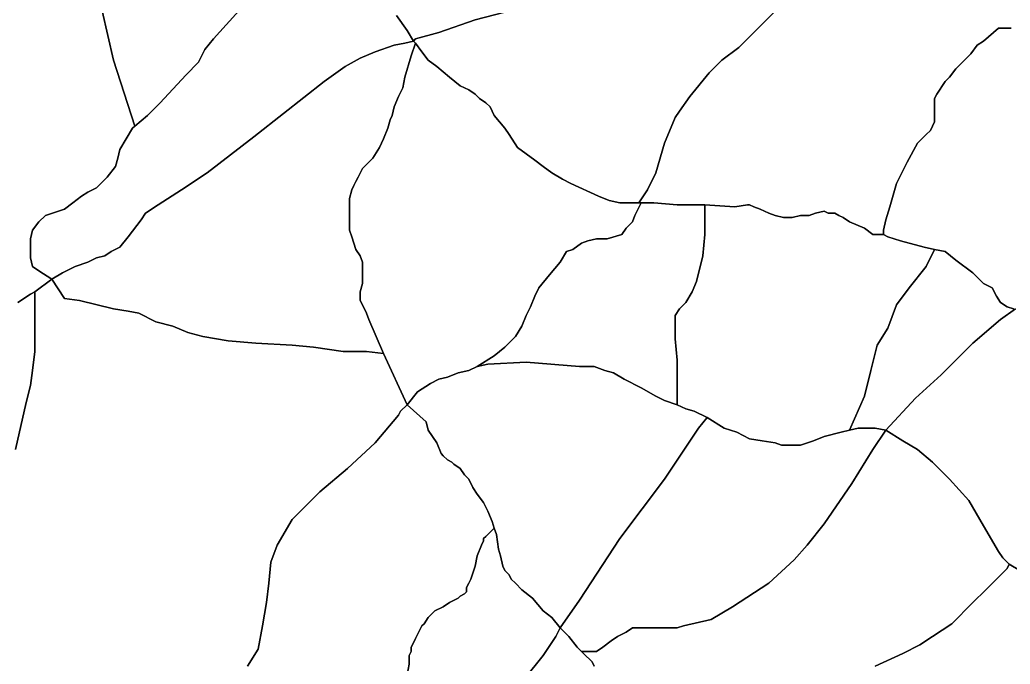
# Model space of a CAD drawing. Extents: x 44 to 244, y 26 to 170.
# Drawn here: x 166.8 to 206.21, y 109.71 to 135.37 of the extents above; entities that cross this region are included whole.
import ezdxf

# ---------------------------------------------------------------- set-up
doc = ezdxf.new("R2010")
doc.units = 0
doc.layers.add('BORO', color=7, linetype='CONTINUOUS')

msp = doc.modelspace()

# ---------------------------------------------------------------- linework, layer by layer
at = {"layer": 'BORO', "color": 2}
for points in [[(181.78653, 135.543593), (182.209881, 134.95087), (182.463892, 134.527495), (182.125211, 134.442821), (181.70186, 134.358147), (180.939832, 134.104122), (180.34714, 133.850098), (179.754449, 133.511396), (178.90775, 132.918673), (177.29902, 131.648553), (176.113641, 130.717128), (174.2509, 129.277657), (173.234858, 128.600256), (172.303489, 128.007533), (171.795468, 127.668835), (171.626128, 127.41481), (171.11811, 126.73741), (170.779429, 126.314038), (170.440749, 126.144687), (170.186738, 125.975339), (169.848057, 125.890662), (169.50938, 125.721315), (169.001359, 125.551964), (168.493338, 125.297939), (168.069987, 125.043914), (167.561969, 125.382613), (167.307958, 125.551964), (167.223288, 125.890662), (167.223288, 126.229364), (167.223288, 126.652736), (167.307958, 126.991435), (167.561969, 127.330136), (167.81598, 127.584161), (168.578008, 127.838186), (168.916689, 128.092207), (169.255369, 128.346232), (169.50938, 128.515583), (169.848057, 128.684934), (170.271408, 129.108306), (170.610089, 129.531681), (170.694759, 129.87038), (170.779429, 130.209078), (171.287447, 131.055826), (171.372117, 131.140503), (171.880138, 131.563876), (172.38816, 132.071925), (173.404198, 133.172697), (173.91222, 133.680747), (174.16623, 134.188796), (174.504911, 134.612168), (176.790999, 137.152415)], [(176.790999, 137.152415), (174.504911, 134.612168), (174.16623, 134.188796), (173.91222, 133.680747), (173.404198, 133.172697), (172.38816, 132.071925), (171.880138, 131.563876), (171.372117, 131.140503), (170.525419, 133.765421), (169.848057, 136.72904)], [(169.848057, 136.72904), (170.525419, 133.765421), (171.372117, 131.140503)], [(186.866731, 135.882292), (184.91932, 135.374242), (183.47993, 134.866193), (182.548562, 134.612168), (182.463892, 134.527495), (182.209881, 134.95087), (181.78653, 135.543593)], [(196.942463, 135.797618), (196.011094, 134.866193), (195.418403, 134.27347), (194.741045, 133.765421), (194.233024, 133.257371), (193.470992, 132.32595), (193.047645, 131.733227), (192.878304, 131.479202), (192.454953, 130.463103), (192.116273, 129.277657), (191.777592, 128.600256), (191.438915, 128.092207), (191.100234, 128.092207), (190.676883, 128.092207), (190.253532, 128.176884), (189.830184, 128.346232), (188.729472, 128.854281), (188.390791, 129.023632), (187.967444, 129.277657), (187.628763, 129.531681), (187.290082, 129.785706), (186.951401, 130.039731), (186.61272, 130.293756), (186.274043, 130.801801), (186.104703, 131.055826), (185.681352, 131.563876), (185.596682, 131.733227), (185.512011, 131.902574), (185.342671, 132.071925), (185.088661, 132.241276), (184.91932, 132.410623), (184.665313, 132.579974), (184.326632, 132.749325), (183.903281, 133.088024), (183.39526, 133.511396), (183.056583, 133.765421), (182.802572, 134.104122), (182.548562, 134.442821), (182.463892, 134.527495), (182.548562, 134.612168), (183.47993, 134.866193), (184.91932, 135.374242), (186.866731, 135.882292)], [(206.256167, 135.035544), (205.748146, 135.035544), (205.155458, 134.527495), (204.901447, 134.358147), (204.647437, 134.019445), (204.054745, 133.426722), (203.800735, 133.088024), (203.631394, 132.918673), (203.292717, 132.410623), (203.208047, 132.241276), (203.208047, 131.987251), (203.208047, 131.648553), (203.208047, 131.309851), (203.123377, 131.140503), (203.038706, 130.971152), (202.869366, 130.801801), (202.530685, 130.463103), (202.107334, 129.701029), (201.683987, 128.854281), (201.429976, 127.92286), (201.260636, 127.41481), (201.175966, 126.991435), (201.175966, 126.822087), (201.091296, 126.822087), (200.752615, 126.822087), (200.413934, 127.076112), (199.821246, 127.330137), (199.567236, 127.499484), (199.397895, 127.584161), (199.228555, 127.668835), (198.974544, 127.668835), (198.805204, 127.753509), (198.466527, 127.668835), (198.212516, 127.584161), (197.873835, 127.584161), (197.535154, 127.499484), (197.196474, 127.499484), (196.857793, 127.584161), (196.603786, 127.668835), (196.265105, 127.838186), (196.011094, 127.92286), (195.841754, 128.007533), (195.757084, 128.007533), (195.249063, 127.92286), (194.063684, 128.007533), (193.979013, 128.007533), (192.962975, 128.007533), (192.031602, 128.092207), (191.523585, 128.092207), (191.438915, 128.092207), (191.777592, 128.600256), (192.116273, 129.277657), (192.454953, 130.463103), (192.878304, 131.479202), (193.047645, 131.733227), (193.470992, 132.32595), (194.233024, 133.257371), (194.741045, 133.765421), (195.418403, 134.27347), (196.011094, 134.866193), (196.942463, 135.797618)], [(206.340837, 123.858468), (206.086826, 123.943142), (205.832816, 124.112493), (205.663475, 124.366517), (205.494135, 124.705216), (205.155458, 124.874567), (204.732107, 125.297939), (204.054745, 125.805988), (203.631394, 126.144687), (203.208047, 126.229364), (202.784696, 126.314038), (201.853327, 126.568062), (201.345306, 126.73741), (201.175966, 126.822087), (201.175966, 126.991435), (201.260636, 127.41481), (201.429976, 127.92286), (201.683987, 128.854281), (202.107334, 129.701029), (202.530685, 130.463103), (202.869366, 130.801801), (203.038706, 130.971152), (203.123377, 131.140503), (203.208047, 131.309851), (203.208047, 131.648553), (203.208047, 131.987251), (203.208047, 132.241276), (203.292717, 132.410623), (203.631394, 132.918673), (203.800735, 133.088024), (204.054745, 133.426722), (204.647437, 134.019445), (204.901447, 134.358147), (205.155458, 134.527495), (205.748146, 135.035544), (206.256167, 135.035544)], [(182.548562, 134.442821), (182.379221, 133.934771), (182.125211, 133.088024), (182.040541, 132.664648), (181.8712, 132.32595), (181.70186, 131.902574), (181.61719, 131.563876), (181.532519, 131.394528), (181.447853, 131.055826), (181.278512, 130.632454), (181.109172, 130.293756), (180.855161, 129.87038), (180.43181, 129.447004), (180.26247, 129.108306), (180.1778, 128.938958), (180.09313, 128.769607), (180.008459, 128.600256), (179.923789, 128.261558), (179.923789, 128.007533), (179.923789, 127.668835), (179.923789, 127.330136), (179.923789, 126.991435), (180.008459, 126.73741), (180.09313, 126.483389), (180.1778, 126.229364), (180.34714, 125.975339), (180.43181, 125.721315), (180.43181, 125.46729), (180.43181, 125.213265), (180.43181, 124.874567), (180.34714, 124.535865), (180.34714, 124.197166), (180.43181, 124.027815), (180.601151, 123.689117), (180.685821, 123.435092), (181.278512, 122.080295), (180.601151, 122.164972), (179.669782, 122.164972), (178.484399, 122.33432), (177.637701, 122.418997), (176.198311, 122.503671), (175.097599, 122.588345), (174.08156, 122.757696), (173.488869, 122.927043), (172.896181, 123.181068), (172.218819, 123.350419), (171.541458, 123.689117), (171.11811, 123.773794), (170.525419, 123.858468), (169.170699, 124.197166), (168.578008, 124.28184), (168.069987, 125.043914), (168.493338, 125.297939), (169.001359, 125.551964), (169.50938, 125.721315), (169.848057, 125.890662), (170.186738, 125.975339), (170.440749, 126.144687), (170.779429, 126.314038), (171.11811, 126.73741), (171.626128, 127.41481), (171.795468, 127.668835), (172.303489, 128.007533), (173.234858, 128.600256), (174.2509, 129.277657), (176.113641, 130.717128), (177.29902, 131.648553), (178.90775, 132.918673), (179.754449, 133.511396), (180.34714, 133.850098), (180.939832, 134.104122), (181.70186, 134.358147), (182.125211, 134.442821), (182.463892, 134.527495), (182.548562, 134.442821)], [(191.438915, 128.092207), (191.523585, 128.092207), (191.269574, 127.584161), (191.184904, 127.330136), (190.930893, 127.076112), (190.761553, 126.822087), (190.168862, 126.652736), (189.745514, 126.652736), (189.406833, 126.568062), (189.152823, 126.483389), (188.814142, 126.229364), (188.560131, 126.144687), (188.306121, 125.721315), (187.882773, 125.213265), (187.459422, 124.705216), (187.290082, 124.366517), (187.120742, 123.943142), (186.951401, 123.604443), (186.782061, 123.181068), (186.528054, 122.757696), (186.104703, 122.33432), (185.681352, 121.995621), (185.00399, 121.572246), (184.665313, 121.402898), (184.241962, 121.318221), (183.818611, 121.148874), (183.47993, 121.0642), (183.141253, 120.894849), (182.633232, 120.556151), (182.209881, 120.048101), (181.278512, 122.080295), (180.685821, 123.435092), (180.601151, 123.689117), (180.43181, 124.027815), (180.34714, 124.197166), (180.34714, 124.535865), (180.43181, 124.874567), (180.43181, 125.213265), (180.43181, 125.46729), (180.43181, 125.721315), (180.34714, 125.975339), (180.1778, 126.229364), (180.09313, 126.483389), (180.008459, 126.73741), (179.923789, 126.991435), (179.923789, 127.330137), (179.923789, 127.668835), (179.923789, 128.007533), (179.923789, 128.261558), (180.008459, 128.600256), (180.09313, 128.769607), (180.1778, 128.938958), (180.26247, 129.108306), (180.43181, 129.447004), (180.855161, 129.87038), (181.109172, 130.293756), (181.278512, 130.632454), (181.447853, 131.055826), (181.532519, 131.394528), (181.61719, 131.563876), (181.70186, 131.902574), (181.8712, 132.32595), (182.040541, 132.664648), (182.125211, 133.088024), (182.379221, 133.934772), (182.548562, 134.442821), (182.802572, 134.104122), (183.056583, 133.765421), (183.39526, 133.511396), (183.903281, 133.088024), (184.326632, 132.749325), (184.665313, 132.579974), (184.91932, 132.410623), (185.088661, 132.241276), (185.342671, 132.071925), (185.512011, 131.902574), (185.596682, 131.733227), (185.681352, 131.563876), (186.104703, 131.055826), (186.274043, 130.801801), (186.61272, 130.293756), (186.951401, 130.039731), (187.290082, 129.785706), (187.628763, 129.531681), (187.967444, 129.277657), (188.390791, 129.023632), (188.729472, 128.854281), (189.830184, 128.346232), (190.253532, 128.176884), (190.676883, 128.092207), (191.100234, 128.092207), (191.438915, 128.092207)], [(171.372117, 131.140503), (171.287447, 131.055826), (170.779429, 130.209078), (170.694759, 129.87038), (170.610089, 129.531681), (170.271408, 129.108306), (169.848057, 128.684934), (169.50938, 128.515583), (169.255369, 128.346232), (168.916689, 128.092207), (168.578008, 127.838186), (167.81598, 127.584161), (167.561969, 127.330136), (167.307959, 126.991435), (167.223288, 126.652736), (167.223288, 126.229364), (167.223288, 125.890662), (167.307959, 125.551964), (167.561969, 125.382613), (168.069987, 125.043914), (167.392629, 124.535865), (167.223288, 124.451191), (166.715267, 124.112493)], [(194.063683, 128.007533), (194.063683, 127.584161), (194.063683, 126.822087), (193.979013, 125.975339), (193.725003, 124.959241), (193.555662, 124.535865), (193.301655, 124.112493), (193.047645, 123.858468), (192.878304, 123.604443), (192.878304, 123.350419), (192.878304, 122.673018), (192.962975, 121.82627), (192.962975, 121.402898), (192.962975, 120.048101), (192.454953, 120.217449), (192.116273, 120.3868), (191.523585, 120.725498), (190.846223, 121.0642), (190.422872, 121.318221), (190.084191, 121.402898), (189.660844, 121.572246), (189.068153, 121.572246), (186.951401, 121.741597), (185.427341, 121.656923), (185.00399, 121.572246), (185.681352, 121.995621), (186.104703, 122.33432), (186.528054, 122.757696), (186.782061, 123.181068), (186.951401, 123.604443), (187.120742, 123.943142), (187.290082, 124.366517), (187.459422, 124.705216), (187.882773, 125.213265), (188.306121, 125.721315), (188.560131, 126.144687), (188.814142, 126.229364), (189.152823, 126.483389), (189.406833, 126.568062), (189.745514, 126.652736), (190.168862, 126.652736), (190.761553, 126.822087), (190.930893, 127.076112), (191.184904, 127.330136), (191.269574, 127.584161), (191.523585, 128.092207), (192.031602, 128.092207), (192.962974, 128.007533), (193.979013, 128.007533), (194.063683, 128.007533)], [(201.175966, 126.822087), (201.345306, 126.73741), (201.853327, 126.568062), (202.784696, 126.314038), (203.208047, 126.229364), (202.869366, 125.551964), (202.192005, 124.705216), (201.683987, 124.027815), (201.345306, 123.096394), (200.921955, 122.418997), (200.667945, 121.402898), (200.413934, 120.3868), (199.821246, 119.032002), (199.482565, 118.947329), (198.805204, 118.777978), (198.381856, 118.60863), (197.873835, 118.439279), (197.535154, 118.439279), (197.111803, 118.439279), (196.857793, 118.523953), (196.349775, 118.60863), (195.841754, 118.693304), (195.333733, 118.947329), (194.825715, 119.116676), (194.148354, 119.540052), (193.640333, 119.794076), (193.301655, 119.87875), (192.962974, 120.048101), (192.962974, 121.402898), (192.962974, 121.82627), (192.878304, 122.673018), (192.878304, 123.350419), (192.878304, 123.604443), (193.047645, 123.858468), (193.301655, 124.112493), (193.555662, 124.535865), (193.725003, 124.959241), (193.979013, 125.975339), (194.063683, 126.822087), (194.063683, 127.584161), (194.063683, 128.007533), (195.249063, 127.92286), (195.757084, 128.007533), (195.841754, 128.007533), (196.011094, 127.92286), (196.265105, 127.838186), (196.603786, 127.668835), (196.857793, 127.584161), (197.196474, 127.499484), (197.535154, 127.499484), (197.873835, 127.584161), (198.212516, 127.584161), (198.466527, 127.668835), (198.805204, 127.753509), (198.974544, 127.668835), (199.228555, 127.668835), (199.397895, 127.584161), (199.567236, 127.499484), (199.821246, 127.330137), (200.413934, 127.076112), (200.752615, 126.822087), (201.091296, 126.822087), (201.175966, 126.822087)], [(206.425507, 123.858468), (205.832816, 123.435092), (204.732107, 122.503671), (203.462057, 121.233547), (202.446015, 120.302126), (201.260636, 119.032002), (200.837285, 119.116676), (200.583274, 119.116676), (200.329264, 119.116676), (200.159927, 119.116676), (199.821246, 119.032002), (200.413934, 120.3868), (200.667945, 121.402898), (200.921955, 122.418997), (201.345306, 123.096394), (201.683987, 124.027815), (202.192005, 124.705216), (202.869366, 125.551964), (203.208047, 126.229364), (203.631394, 126.144687), (204.054745, 125.805988), (204.732107, 125.297939), (205.155458, 124.874567), (205.494135, 124.705216), (205.663475, 124.366517), (205.832816, 124.112493), (206.086826, 123.943142), (206.340837, 123.858468)], [(166.630597, 118.269928), (167.053948, 120.132775), (167.223288, 120.810175), (167.307959, 121.402898), (167.392629, 122.164972), (167.392629, 123.181068), (167.392629, 124.027815), (167.392629, 124.535865), (168.069987, 125.043914), (168.578008, 124.28184), (169.170699, 124.197166), (170.525419, 123.858468), (171.11811, 123.773794), (171.541458, 123.689117), (172.218819, 123.350419), (172.896181, 123.181068), (173.488869, 122.927043), (174.08156, 122.757696), (175.097599, 122.588345), (176.198311, 122.503671), (177.637701, 122.418997), (178.484399, 122.33432), (179.669782, 122.164972), (180.601151, 122.164972), (181.278512, 122.080295)], [(166.715267, 124.112493), (167.223288, 124.451191), (167.392629, 124.535865), (167.392629, 124.027815), (167.392629, 123.181068), (167.392629, 122.164972), (167.307958, 121.402898), (167.223288, 120.810175), (167.053948, 120.132775), (166.630597, 118.269928)], [(206.594848, 113.443463), (206.171497, 113.697487), (205.917486, 113.951512), (205.748146, 114.205537), (205.155458, 115.221635), (204.562766, 116.237734), (203.800735, 117.084482), (203.123377, 117.761879), (202.530685, 118.269928), (201.937994, 118.60863), (201.260636, 119.032002), (202.446015, 120.302126), (203.462057, 121.233547), (204.732107, 122.503671), (205.832816, 123.435092), (206.425507, 123.858468)], [(181.278512, 122.080295), (182.209881, 120.048101), (181.95587, 119.794076), (181.8712, 119.624725), (180.939832, 118.523953), (179.839119, 117.507854), (178.73841, 116.576433), (177.637701, 115.47566), (177.04501, 114.459561), (176.790999, 113.782165), (176.706329, 112.935417), (176.621659, 112.173343), (176.452318, 111.241918), (176.282981, 110.310496), (175.859631, 109.633096)], [(192.962975, 120.048101), (193.301655, 119.87875), (193.640333, 119.794076), (194.148354, 119.540052), (193.809673, 119.116676), (192.454953, 117.084482), (190.676883, 114.713586), (189.068153, 112.258016), (188.306121, 111.157244), (187.967444, 111.58062), (187.628763, 111.834644), (187.205412, 112.34269), (186.782061, 112.681392), (186.528054, 112.935417), (186.358713, 113.104764), (186.274043, 113.274115), (186.104703, 113.443463), (186.020033, 113.612814), (185.935362, 114.036189), (185.850692, 114.290214), (185.766022, 114.882937), (185.681352, 115.136962), (185.596682, 115.390986), (185.427341, 115.814359), (185.258001, 116.153057), (185.00399, 116.491759), (184.834653, 116.745784), (184.665313, 117.084482), (184.495973, 117.253833), (184.326632, 117.507854), (184.072622, 117.677205), (183.987952, 117.761879), (183.818611, 117.846556), (183.649271, 118.015904), (183.564601, 118.100581), (183.39526, 118.523953), (183.056583, 119.032002), (182.971913, 119.370701), (182.209881, 120.048101), (182.633232, 120.556151), (183.141253, 120.894849), (183.47993, 121.0642), (183.818611, 121.148874), (184.241962, 121.318221), (184.665313, 121.402898), (185.00399, 121.572246), (185.427341, 121.656923), (186.951401, 121.741597), (189.068153, 121.572246), (189.660844, 121.572246), (190.084191, 121.402898), (190.422872, 121.318221), (190.846223, 121.0642), (191.523585, 120.725498), (192.116273, 120.3868), (192.454953, 120.217449), (192.962975, 120.048101)], [(175.859631, 109.633096), (176.282981, 110.310496), (176.452318, 111.241918), (176.621659, 112.173343), (176.706329, 112.935417), (176.790999, 113.782165), (177.04501, 114.459561), (177.637701, 115.47566), (178.73841, 116.576433), (179.839119, 117.507854), (180.939832, 118.523953), (181.8712, 119.624725), (181.95587, 119.794076), (182.209881, 120.048101), (182.971913, 119.370701), (183.056583, 119.032002), (183.39526, 118.523953), (183.564601, 118.100581), (183.649271, 118.015904), (183.818611, 117.846556), (183.987952, 117.761879), (184.072622, 117.677205), (184.326632, 117.507854), (184.495973, 117.253833), (184.665313, 117.084482), (184.834653, 116.745784), (185.00399, 116.491759), (185.258001, 116.153057), (185.427341, 115.814359), (185.596682, 115.390986), (185.681352, 115.136962)], [(199.821246, 119.032002), (200.159927, 119.116676), (200.329264, 119.116676), (200.583274, 119.116676), (200.837285, 119.116676), (201.260636, 119.032002), (200.752615, 118.269928), (199.905916, 116.915131), (198.805204, 115.306309), (198.127846, 114.459561), (197.619825, 113.866838), (196.603786, 112.935417), (195.164392, 112.003992), (194.317694, 111.495942), (193.216985, 111.241918), (192.962975, 111.157244), (192.624294, 111.157244), (192.031602, 111.157244), (191.692922, 111.157244), (191.184904, 111.157244), (190.930893, 110.987893), (190.592213, 110.818545), (190.338202, 110.649194), (189.999521, 110.39517), (189.745514, 110.225822), (189.491504, 110.225822), (189.152823, 110.225822), (188.983482, 110.39517), (188.644802, 110.818545), (188.306121, 111.157244), (189.068153, 112.258016), (190.676883, 114.713586), (192.454953, 117.084482), (193.809673, 119.116676), (194.148354, 119.540052), (194.825715, 119.116676), (195.333733, 118.947329), (195.841754, 118.693304), (196.349775, 118.60863), (196.857793, 118.523953), (197.111803, 118.439279), (197.535154, 118.439279), (197.873835, 118.439279), (198.381856, 118.60863), (198.805204, 118.777978), (199.482565, 118.947329), (199.821246, 119.032002)], [(189.660844, 109.633096), (189.576174, 109.802447), (189.237493, 110.141145), (189.152823, 110.225822), (189.491504, 110.225822), (189.745514, 110.225822), (189.999521, 110.39517), (190.338202, 110.649194), (190.592213, 110.818545), (190.930893, 110.987893), (191.184904, 111.157244), (191.692922, 111.157244), (192.031602, 111.157244), (192.624294, 111.157244), (192.962975, 111.157244), (193.216985, 111.241918), (194.317694, 111.495942), (195.164393, 112.003992), (196.603786, 112.935417), (197.619825, 113.866838), (198.127846, 114.459561), (198.805204, 115.306309), (199.905916, 116.915131), (200.752615, 118.269928), (201.260636, 119.032002), (201.937994, 118.60863), (202.530685, 118.269928), (203.123377, 117.761879), (203.800735, 117.084482), (204.562766, 116.237734), (205.155458, 115.221635), (205.748146, 114.205537), (205.917486, 113.951512), (206.171497, 113.697487)], [(185.681352, 115.136962), (185.512011, 114.967611), (185.342671, 114.79826), (185.258001, 114.713586), (185.258001, 114.628912), (185.173331, 114.459561), (185.00399, 114.036189), (184.91932, 113.612814), (184.749983, 113.104764), (184.665313, 112.935417), (184.580643, 112.766066), (184.580643, 112.596715), (184.495973, 112.512041), (184.326632, 112.427367), (184.241962, 112.34269), (183.903281, 112.173343), (183.649271, 112.003992), (183.31059, 111.834644), (183.141253, 111.665293), (183.056583, 111.58062), (182.887243, 111.326595), (182.802572, 111.241918), (182.548562, 110.733868), (182.463892, 110.564521), (182.379221, 110.39517), (182.379221, 110.225822), (182.294551, 110.056471), (182.294551, 109.88712), (182.294551, 109.717773), (182.209881, 109.294397)], [(182.209881, 109.294397), (182.294551, 109.717773), (182.294551, 109.88712), (182.294551, 110.056471), (182.379221, 110.225822), (182.379221, 110.39517), (182.463892, 110.564521), (182.548562, 110.733868), (182.802572, 111.241918), (182.887243, 111.326595), (183.056583, 111.58062), (183.141253, 111.665293), (183.31059, 111.834644), (183.649271, 112.003992), (183.903281, 112.173343), (184.241962, 112.34269), (184.326632, 112.427367), (184.495973, 112.512041), (184.580643, 112.596715), (184.580643, 112.766066), (184.665313, 112.935417), (184.749983, 113.104764), (184.91932, 113.612814), (185.00399, 114.036189), (185.173331, 114.459561), (185.258001, 114.628912), (185.258001, 114.713586), (185.342671, 114.79826), (185.512011, 114.967611), (185.681352, 115.136962), (185.766022, 114.882937), (185.850692, 114.290214), (185.935362, 114.036189), (186.020033, 113.612814), (186.104703, 113.443463), (186.274043, 113.274115), (186.358713, 113.104764), (186.528054, 112.935417), (186.782061, 112.681392), (187.205412, 112.34269), (187.628763, 111.834644), (187.967444, 111.58062), (188.306121, 111.157244)], [(200.837285, 109.633096), (201.937994, 110.141145), (202.615356, 110.479847), (203.123377, 110.818545), (203.885405, 111.326595), (204.732107, 112.173343), (205.240128, 112.681392), (205.663475, 113.104764), (205.917486, 113.358789), (206.086826, 113.52814), (206.171497, 113.697487), (206.594848, 113.443463)], [(206.171497, 113.697487), (206.086826, 113.52814), (205.917486, 113.358789), (205.663475, 113.104764), (205.240128, 112.681392), (204.732107, 112.173343), (203.885405, 111.326595), (203.123377, 110.818545), (202.615356, 110.479847), (201.937994, 110.141145), (200.837285, 109.633096)], [(188.306121, 111.157244), (188.136784, 110.818545), (187.628763, 110.056471), (186.866731, 109.12505)], [(186.866731, 109.12505), (187.628763, 110.056471), (188.136784, 110.818545), (188.306121, 111.157244), (188.644802, 110.818545), (188.983482, 110.39517), (189.152823, 110.225822)], [(189.152823, 110.225822), (189.237493, 110.141145), (189.576174, 109.802447), (189.660844, 109.633096)]]:
    msp.add_lwpolyline(points, dxfattribs=at)

doc.saveas('drawing.dxf')
